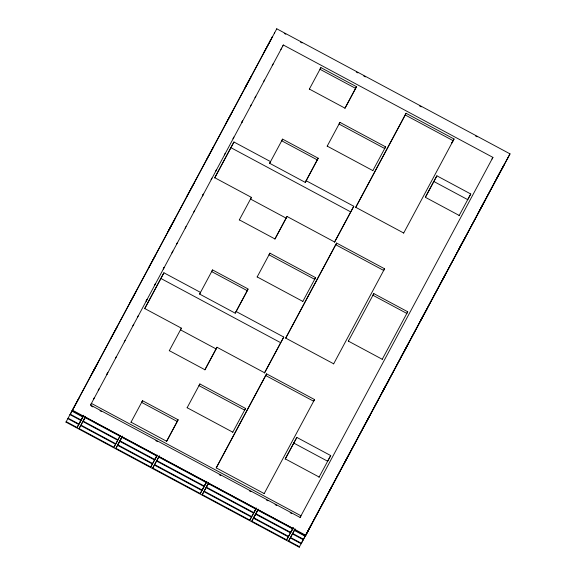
<?xml version="1.0" encoding="UTF-8"?>
<svg xmlns="http://www.w3.org/2000/svg" width="576" height="576" viewBox="0 0 576 576"><rect width="100%" height="100%" fill="white"/><g stroke="black" fill="none" stroke-linecap="round" stroke-linejoin="round"><path stroke-width="0.86" d="M306.792 533.174L305.136 536.184L294.286 530.366L295.114 528.862L288.634 540.929L299.484 546.746L299.232 547.2L65.988 422.136L272.383 36.763L272.138 37.217M83.765 415.224L78.746 424.49L67.896 418.673L68.141 418.219L78.991 424.037L80.935 420.502L70.085 414.684L276.768 28.8L510.012 153.864L305.518 535.774L294.667 529.956L292.73 533.477L303.581 539.302L303.329 539.755L292.478 533.938L290.534 537.466L301.392 543.283L301.14 543.737L290.29 537.919L288.634 540.929M65.988 422.136L66.24 421.675L77.09 427.5L83.57 415.433M93.593 399.125L94.471 397.404M98.237 390.449L99.122 388.728M106.87 374.328L107.748 372.607M115.567 358.099L116.41 356.522M124.265 341.95L125.114 340.373M132.818 325.865L133.74 324.252M137.462 317.189L138.391 315.576M146.095 301.068L147.017 299.455M154.584 285.149L155.426 283.565M163.21 269.028L164.059 267.451M171.871 252.943L172.894 251.028M176.522 244.267L177.365 242.69M185.148 228.146L185.998 226.57M193.774 212.033L194.652 210.305M202.399 195.912L203.285 194.191M211.097 179.683L211.946 178.106M215.748 171.007L216.59 169.43M224.374 154.886L225.223 153.31M232.999 138.773L233.878 137.045M241.625 122.652L242.51 120.931M250.322 106.423L251.172 104.846M254.974 97.747L255.816 96.17M263.606 81.626L264.449 80.05M272.225 65.513L273.146 63.893M90.526 405.079L283.349 45.007L492.919 157.385L300.096 517.45L90.526 405.079L91.44 403.423L301.01 515.794L300.096 517.45M79.063 428.551L80.719 425.549L115.574 444.24L113.926 447.25L79.063 428.551L85.493 416.642M82.908 421.56L117.763 440.251L115.826 443.786L80.964 425.095L85.622 416.498M144.59 308.743L163.922 272.794L200.52 292.421L199.613 294.077L235.224 313.171L248.184 289.022L212.566 269.928L211.658 271.584L247.27 290.678L247.874 289.577M214.625 177.955L233.95 141.998L270.554 161.626L269.64 163.282L305.258 182.383L318.211 158.227L282.6 139.133L281.686 140.789L317.304 159.883L318.211 158.227M163.922 272.794L144.778 308.549L181.382 328.169L169.258 350.77M233.95 141.998L214.812 177.754L251.41 197.381L239.285 219.982M113.926 447.25L120.233 435.65M115.898 448.301L117.547 445.298L152.41 463.99L150.754 466.999L115.898 448.301L122.062 436.788L156.924 455.479M117.547 445.298L122.486 436.082M130.954 422.309L142.538 400.716L178.15 419.81L166.658 441.281L131.04 422.186M199.613 294.077L212.566 269.928M269.64 163.282L282.6 139.133M309.305 89.208L320.89 67.615L356.508 86.71L345.01 108.18L309.398 89.078M150.754 466.999L157.183 455.083M154.598 460.001L119.743 441.31L117.799 444.845L152.662 463.536L157.068 455.393M166.565 441.403L178.15 419.81M204.869 369.864L216.994 347.27L264.614 372.802L283.759 337.054L236.138 311.515M235.224 313.171L247.27 290.678M274.903 239.076L287.028 216.475L334.649 242.014L353.786 206.258L306.166 180.727M305.258 182.383L317.304 159.883M344.923 108.302L356.508 86.71M216.994 347.27L204.948 369.763L169.337 350.662M287.028 216.475L274.982 238.968L239.364 219.874M206.856 481.5L200.29 493.56L152.726 468.05L159.451 455.688M187.099 407.801L199.886 383.969L245.534 408.442L232.747 432.274M257.126 277.006L269.914 253.174L315.562 277.654L302.782 301.486M327.161 146.218L339.948 122.378L385.596 146.858L372.809 170.69M264.427 373.003L283.759 337.054M334.462 242.208L353.786 206.258M200.29 493.56L206.46 482.04L158.897 456.538M216.18 467.957L266.587 373.86L314.546 399.571L264.139 493.668M285.667 338.184L336.622 243.065L384.574 268.783L333.626 363.895M355.702 207.389L406.102 113.299L454.054 139.018L403.654 233.107M266.587 373.86L216.252 467.87L264.204 493.589M336.622 243.065L285.732 338.112L333.684 363.823M406.102 113.299L355.759 207.317L403.718 233.028M202.262 494.618L203.918 491.609L251.482 517.111L249.826 520.121L202.262 494.618L208.692 482.702M256.392 508.068L251.734 516.658L204.17 491.155L208.577 483.019M249.826 520.121L256.255 508.212M451.865 142.884L452.844 141.034M251.798 521.179L253.454 518.17L288.317 536.861L286.661 539.87L251.798 521.179L257.969 509.659L292.831 528.35M253.454 518.17L258.365 509.126M285.098 459.166L296.827 437.407L330.71 455.573L318.982 477.331M425.57 196.812L433.786 181.462L467.676 199.627L470.772 193.99L436.889 175.824L434.174 180.756M296.827 437.407L285.322 458.899L319.205 477.065M348.322 341.194L373.824 293.602L407.714 311.767L382.205 359.359M436.889 175.824L425.383 197.316L459.266 215.482M459.043 215.748L470.772 193.99M286.661 539.87L293.249 527.645M290.506 532.879L255.643 514.188L253.706 517.716L288.562 536.407L293.22 527.818M299.232 547.2L343.958 463.68M344.297 463.039L421.063 319.673M421.308 319.219L484.913 200.722M477.95 213.43L503.726 165.298M301.14 543.737L510.012 153.864M270.23 40.68L270.482 40.226M274.327 33.235L274.579 32.782M276.516 29.254L276.768 28.8M263.801 52.704L270.864 39.816M245.635 86.63L247.291 83.621M247.543 83.167L249.48 79.639M249.732 79.186L251.669 75.658M244.613 88.546L246.262 85.543M246.514 85.09L248.45 81.554M248.702 81.101L250.639 77.573M225.418 124.387L232.481 111.499M206.23 160.229L213.286 147.341M187.034 196.07L194.098 183.175M168.876 229.99L170.525 226.987M170.777 226.534L172.721 222.998M172.966 222.545L174.91 219.017M167.846 231.912L169.502 228.902M169.747 228.449L171.691 224.921M171.943 224.467L173.88 220.939M148.658 267.754L155.714 254.858M129.463 303.595L136.526 290.7M110.275 339.437L117.338 326.542M92.11 373.356L93.766 370.346M94.018 369.893L95.954 366.365M96.206 365.911L98.143 362.383M91.087 375.278L92.736 372.269M92.988 371.815L94.925 368.287M95.177 367.834L97.114 364.306M78.955 398.225L71.892 411.12L82.742 416.938M70.085 414.684L70.33 414.23L81.187 420.048L83.124 416.52L72.274 410.702L72.518 410.249L305.77 535.32M280.894 49.493L281.671 48.082M282.434 46.67L283.349 45.007M241.74 122.587L242.518 121.176M202.586 195.624L203.357 194.213M163.426 268.718L164.203 267.307M146.174 301.082L146.945 299.678M77.09 427.5L78.746 424.49M107.014 374.177L107.791 372.715M320.89 67.615L319.982 69.271L355.594 88.366M251.41 197.381L250.502 199.037L286.114 218.131M181.382 328.169L180.468 329.825L216.079 348.926M142.538 400.716L141.624 402.372L177.235 421.474M339.948 122.378L339.034 124.042L384.682 148.514L385.596 146.858M269.914 253.174L269.006 254.83L314.654 279.31L315.562 277.654M152.726 468.05L154.382 465.048L201.946 490.55M199.886 383.969L198.972 385.625L244.62 410.098L245.534 408.442M451.994 142.74L452.772 141.329M454.054 139.018L453.146 140.674L405.187 114.962M384.574 268.783L383.666 270.439L335.707 244.728M314.546 399.571L313.632 401.227L265.68 375.516M373.824 293.602L372.917 295.258L406.8 313.423L407.714 311.767M492.005 159.041L492.919 157.385M330.71 455.573L327.614 461.218L293.724 443.045M505.382 162.288L505.634 161.834M507.571 158.306L507.823 157.846M497.045 177.775L504.108 164.88M459.691 247.536L461.347 244.526M461.599 244.073L463.536 240.545M463.788 240.091L465.725 236.563M458.662 249.458L460.318 246.449M460.57 245.995L462.506 242.467M462.758 242.014L464.695 238.486M439.474 285.3L446.537 272.405M420.286 321.142L427.342 308.246M401.09 356.983L408.154 344.088M382.932 390.902L384.581 387.893M384.833 387.439L386.777 383.911M387.022 383.458L388.966 379.93M382.313 392.069L383.558 389.815M383.803 389.362L385.747 385.826M386.381 384.667L387.936 381.845M362.714 428.659L369.77 415.771M343.519 464.501L350.582 451.613M324.331 500.342L331.387 487.454M306.166 534.269L307.822 531.259M308.074 530.806L310.01 527.278M310.262 526.817L312.199 523.296M307.044 532.721L308.981 529.193M309.233 528.739L311.17 525.211M284.263 33.408L285.818 34.243M300.434 42.077L302.018 42.926M356.278 72.022L357.862 72.871M363.794 76.054L365.386 76.903M419.674 106.02L421.258 106.87M475.546 135.972L477.13 136.822M327.226 146.138L372.874 170.618M230.854 147.643L350.69 211.896M257.191 276.934L302.839 301.414M348.379 341.122L382.27 359.287M160.819 278.431L280.656 342.691M187.164 407.729L232.812 432.202M91.267 406.058L92.851 406.908M99.979 410.731L101.563 411.581M155.822 440.683L157.414 441.533M219.218 474.674L220.81 475.524M249.343 490.824L250.927 491.674M266.378 499.961L267.962 500.81M275.09 504.634L276.682 505.483M290.146 512.705L291.73 513.554M85.234 417.038L120.089 435.73M208.433 483.098L255.996 508.601M206.107 487.627L253.67 513.13M85.097 417.578L83.16 421.106L118.015 439.798L119.959 436.27L85.097 417.578M121.932 437.328L119.988 440.856L154.85 459.547L156.787 456.019L121.932 437.328M156.571 461.059L154.634 464.594L202.198 490.097L204.134 486.569L156.571 461.059M158.76 457.078L156.823 460.606L204.386 486.108L206.323 482.587L158.76 457.078M208.296 483.646L206.359 487.166L253.922 512.676L255.859 509.148L208.296 483.646M257.832 510.206L255.895 513.727L290.758 532.426L292.694 528.898L257.832 510.206"/></g></svg>
